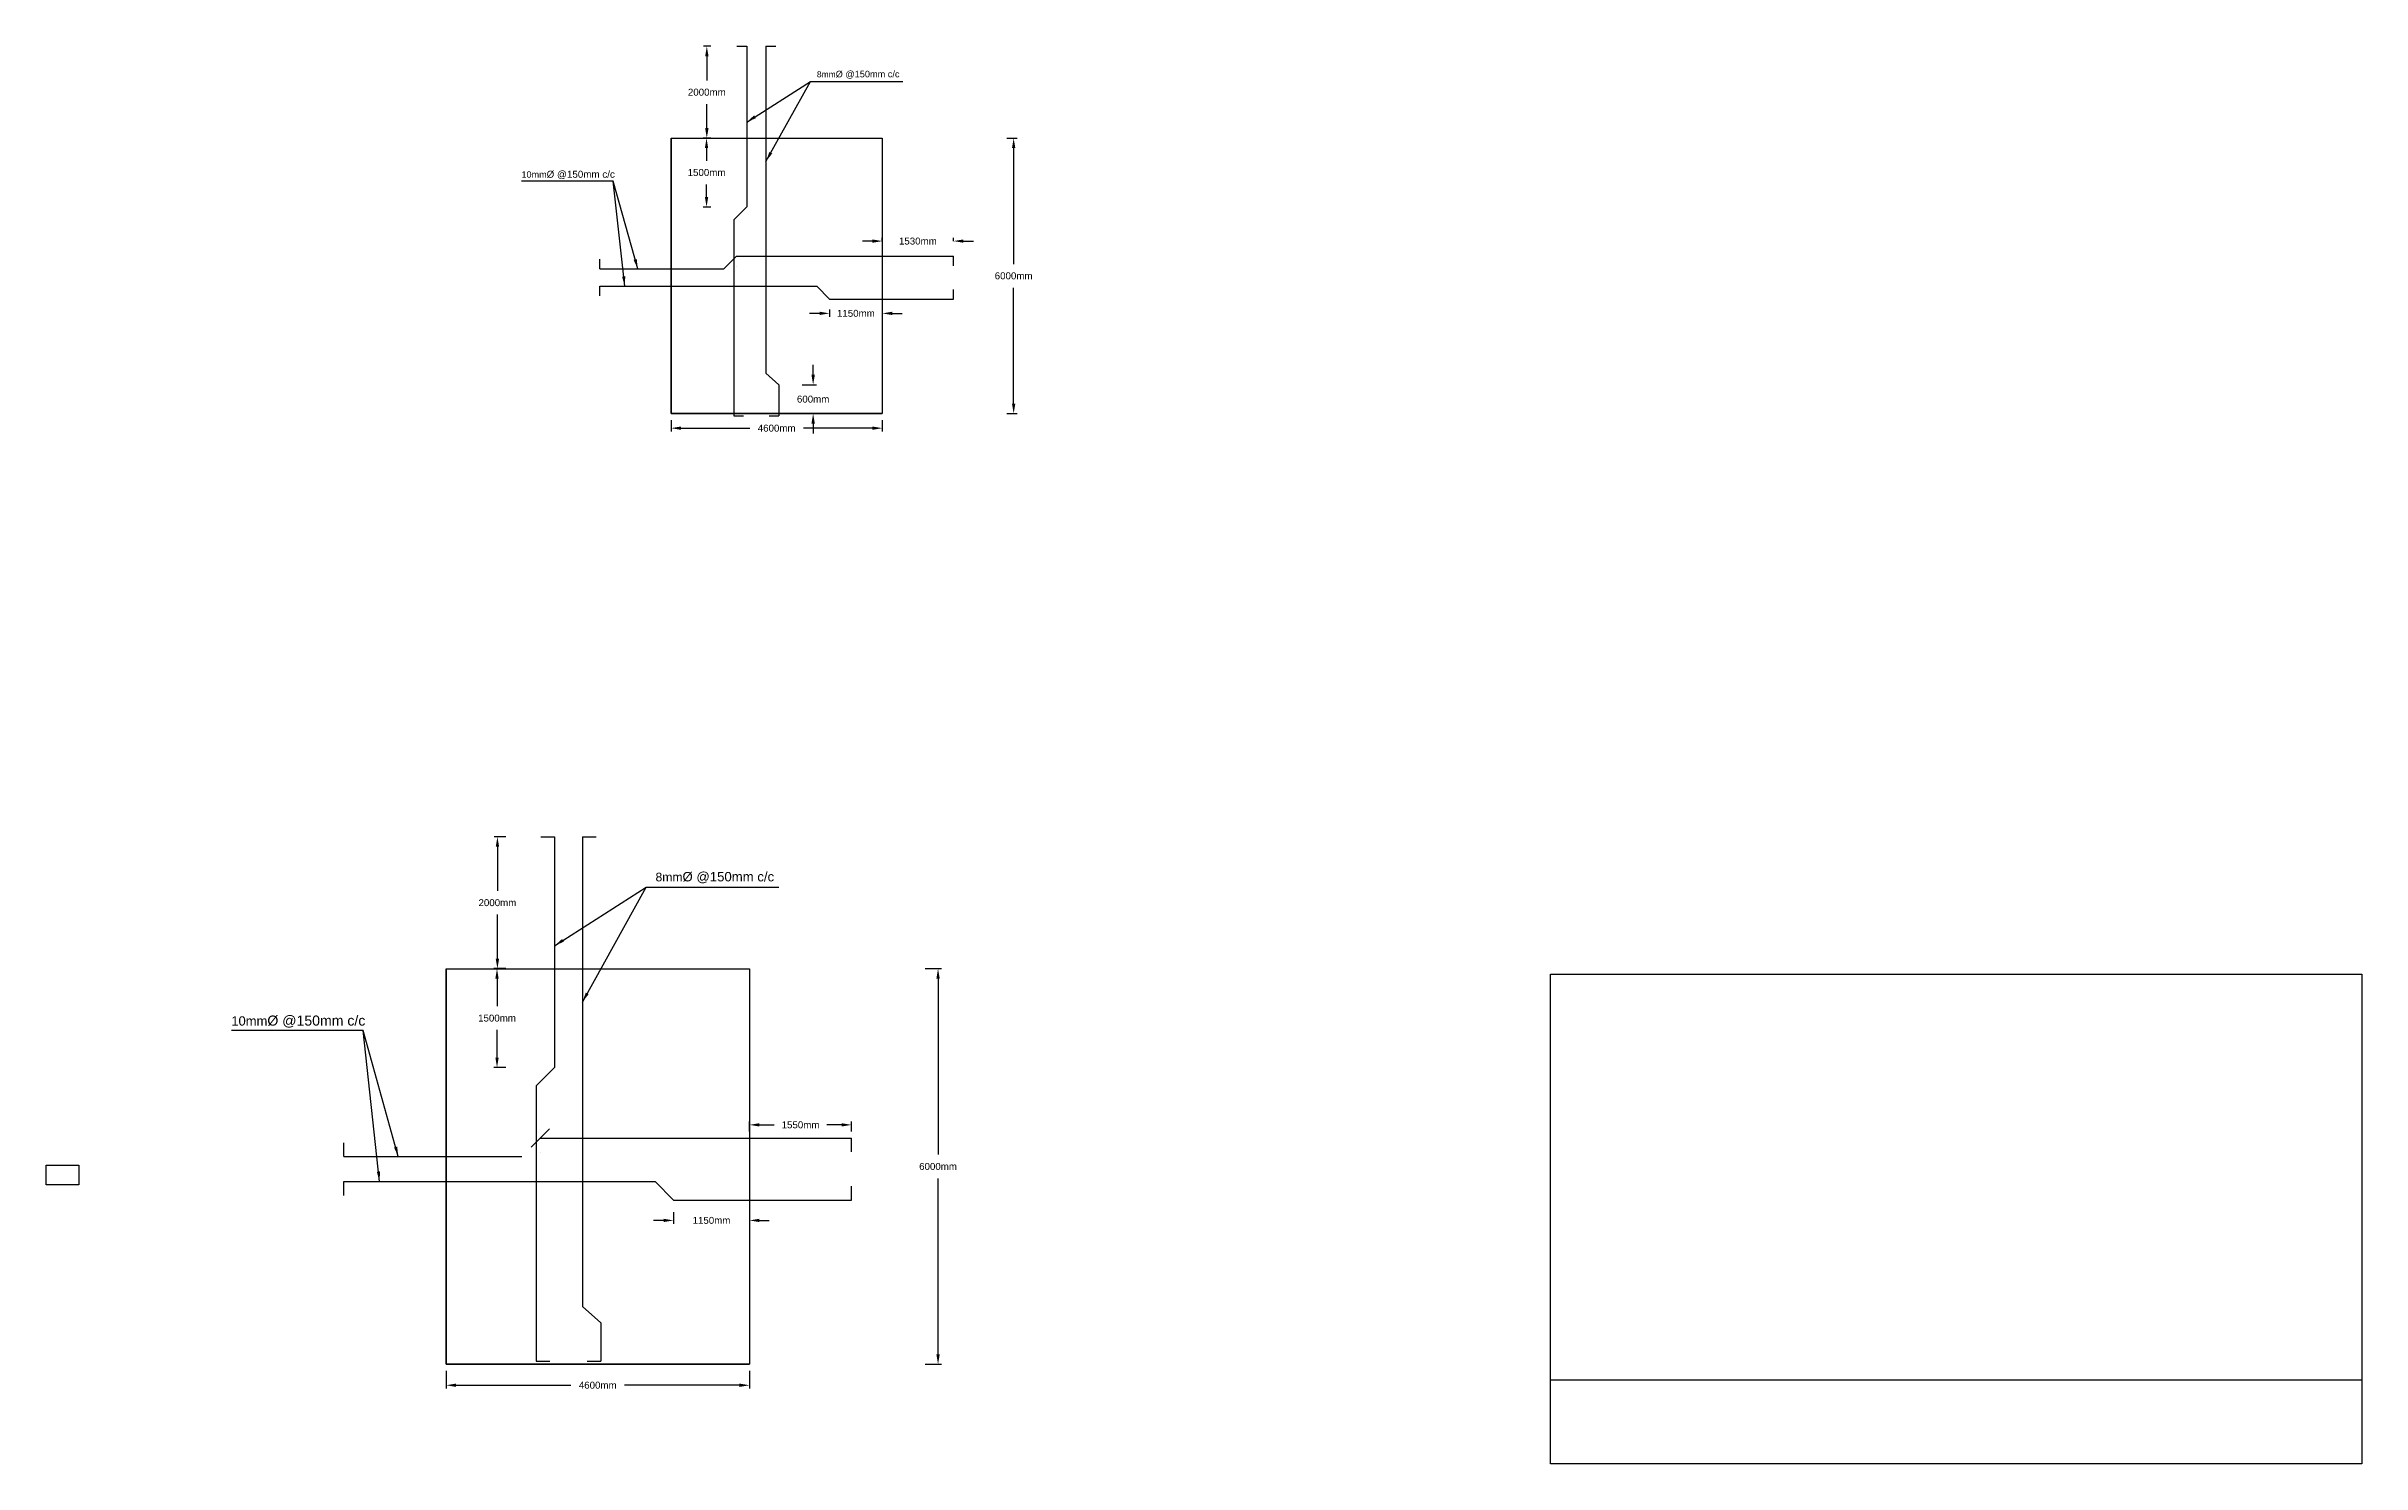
# Model space of a CAD drawing. Header units: metres. Extents: x 3 to 189, y -54 to 67.
# Drawn here: x 53.37 to 88.47, y 37.96 to 59.46 of the extents above; entities that cross this region are included whole.
import ezdxf

# ---------------------------------------------------------------- set-up
doc = ezdxf.new("R2010")
doc.units = ezdxf.units.M
doc.header["$LTSCALE"] = 0.015
doc.header["$MEASUREMENT"] = 0
doc.styles.get("Standard").update_dxf_attribs({"font": 'arial.ttf'})
doc.dimstyles.get("Standard").update_dxf_attribs({"dimscale": 1.005, "dimtxt": 0.105, "dimasz": 0.15, "dimexe": 0.05, "dimexo": 0.1, "dimgap": 0.125, "dimtad": 0, "dimtih": 1, "dimtoh": 1, "dimdec": 4, "dimzin": 0, "dimdsep": 46, "dimtxsty": 'Standard', "dimcen": 0.115, "dimadec": 3, "dimazin": 0, "dimtfac": 1, "dimtdec": 4, "dimtofl": 0, "dimtmove": 0, "dimatfit": 3, "dimfxl": 1, "dimfxlon": 1, "dimtolj": 1, "dimtzin": 0, "dimarcsym": 0})

# ---------------------------------------------------------------- blocks, each defined once
blk = doc.blocks.new('*D48')
at = {"color": 0, "linetype": 'Continuous', "lineweight": -2, "transparency": 16777216}
for p, q in [((66.694, 45.472), (66.938, 45.472)), ((66.887, 45.321), (66.887, 42.651)), ((66.887, 39.622), (66.887, 42.292)), ((66.694, 39.472), (66.938, 39.472))]:
    blk.add_line(p, q, dxfattribs=at)
at = {"color": 0, "linetype": 'Continuous', "transparency": 16777216}
for points in [[(66.862, 45.321), (66.912, 45.321), (66.887, 45.472)], [(66.862, 39.622), (66.912, 39.622), (66.887, 39.472)]]:
    blk.add_solid(points, dxfattribs=at)
at = {"layer": 'Defpoints', "color": 0, "linetype": 'Continuous', "transparency": 16777216}
for p in [(66.593, 45.472), (66.593, 39.472), (66.887, 39.472)]:
    blk.add_point(p, dxfattribs=at)
at = {"color": 0, "linetype": 'Continuous', "transparency": 16777216, "insert": (66.887, 42.472), "char_height": 0.1055, "attachment_point": 5}
blk.add_mtext('\\A1;6000mm', dxfattribs=at)
blk = doc.blocks.new('*D49')
at = {"color": 0, "linetype": 'Continuous', "lineweight": -2, "transparency": 16777216}
for p, q in [((59.427, 39.371), (59.427, 39.104)), ((64.027, 39.371), (64.027, 39.104)), ((59.577, 39.154), (61.32, 39.154)), ((63.876, 39.154), (62.133, 39.154))]:
    blk.add_line(p, q, dxfattribs=at)
at = {"color": 0, "linetype": 'Continuous', "transparency": 16777216}
for points in [[(59.577, 39.179), (59.577, 39.129), (59.427, 39.154)], [(63.876, 39.179), (63.876, 39.129), (64.027, 39.154)]]:
    blk.add_solid(points, dxfattribs=at)
at = {"layer": 'Defpoints', "color": 0, "linetype": 'Continuous', "transparency": 16777216}
for p in [(59.427, 39.472), (64.027, 39.472), (64.027, 39.154)]:
    blk.add_point(p, dxfattribs=at)
at = {"color": 0, "linetype": 'Continuous', "transparency": 16777216, "insert": (61.727, 39.154), "char_height": 0.1055, "attachment_point": 5}
blk.add_mtext('\\A1;4600mm', dxfattribs=at)
blk = doc.blocks.new('*D50')
at = {"color": 0, "linetype": 'Continuous', "lineweight": -2, "transparency": 16777216}
for p, q in [((64.027, 43.004), (64.027, 43.153)), ((64.177, 43.103), (64.402, 43.103)), ((65.426, 43.103), (65.201, 43.103)), ((65.577, 43.004), (65.577, 43.153))]:
    blk.add_line(p, q, dxfattribs=at)
at = {"color": 0, "linetype": 'Continuous', "transparency": 16777216}
for points in [[(64.177, 43.128), (64.177, 43.078), (64.027, 43.103)], [(65.426, 43.128), (65.426, 43.078), (65.577, 43.103)]]:
    blk.add_solid(points, dxfattribs=at)
at = {"layer": 'Defpoints', "color": 0, "linetype": 'Continuous', "transparency": 16777216}
for p in [(64.027, 42.904), (65.577, 43.103), (65.577, 42.904)]:
    blk.add_point(p, dxfattribs=at)
at = {"color": 0, "linetype": 'Continuous', "transparency": 16777216, "insert": (64.802, 43.103), "char_height": 0.1055, "attachment_point": 5}
blk.add_mtext('\\A1;1550mm', dxfattribs=at)
blk = doc.blocks.new('*D52')
at = {"color": 0, "linetype": 'Continuous', "lineweight": -2, "transparency": 16777216}
for p, q in [((62.877, 41.78), (62.877, 41.604)), ((64.027, 41.78), (64.027, 41.604)), ((62.726, 41.654), (62.575, 41.654)), ((64.177, 41.654), (64.328, 41.654))]:
    blk.add_line(p, q, dxfattribs=at)
at = {"color": 0, "linetype": 'Continuous', "transparency": 16777216}
for points in [[(62.726, 41.679), (62.726, 41.629), (62.877, 41.654)], [(64.177, 41.679), (64.177, 41.629), (64.027, 41.654)]]:
    blk.add_solid(points, dxfattribs=at)
at = {"layer": 'Defpoints', "color": 0, "linetype": 'Continuous', "transparency": 16777216}
for p in [(62.877, 41.88), (64.027, 41.88), (64.027, 41.654)]:
    blk.add_point(p, dxfattribs=at)
at = {"color": 0, "linetype": 'Continuous', "transparency": 16777216, "insert": (63.452, 41.654), "char_height": 0.1055, "attachment_point": 5}
blk.add_mtext('\\A1;1150mm', dxfattribs=at)
blk = doc.blocks.new('*D53')
at = {"color": 0, "linetype": 'Continuous', "lineweight": -2, "transparency": 16777216}
for p, q in [((60.335, 45.472), (60.15, 45.472)), ((60.2, 45.321), (60.2, 44.901)), ((60.2, 44.122), (60.2, 44.542)), ((60.335, 43.972), (60.15, 43.972))]:
    blk.add_line(p, q, dxfattribs=at)
at = {"color": 0, "linetype": 'Continuous', "transparency": 16777216}
for points in [[(60.175, 45.321), (60.225, 45.321), (60.2, 45.472)], [(60.175, 44.122), (60.225, 44.122), (60.2, 43.972)]]:
    blk.add_solid(points, dxfattribs=at)
at = {"layer": 'Defpoints', "color": 0, "linetype": 'Continuous', "transparency": 16777216}
for p in [(60.436, 45.472), (60.2, 43.972), (60.436, 43.972)]:
    blk.add_point(p, dxfattribs=at)
at = {"color": 0, "linetype": 'Continuous', "transparency": 16777216, "insert": (60.2, 44.722), "char_height": 0.1055, "attachment_point": 5}
blk.add_mtext('\\A1;1500mm', dxfattribs=at)
blk = doc.blocks.new('*D54')
at = {"color": 0, "linetype": 'Continuous', "lineweight": -2, "transparency": 16777216}
for p, q in [((60.335, 47.472), (60.156, 47.472)), ((60.206, 47.321), (60.206, 46.651)), ((60.206, 45.622), (60.206, 46.292)), ((60.335, 45.472), (60.156, 45.472))]:
    blk.add_line(p, q, dxfattribs=at)
at = {"color": 0, "linetype": 'Continuous', "transparency": 16777216}
for points in [[(60.181, 47.321), (60.232, 47.321), (60.206, 47.472)], [(60.181, 45.622), (60.232, 45.622), (60.206, 45.472)]]:
    blk.add_solid(points, dxfattribs=at)
at = {"layer": 'Defpoints', "color": 0, "linetype": 'Continuous', "transparency": 16777216}
for p in [(60.206, 47.472), (60.436, 47.472), (60.436, 45.472)]:
    blk.add_point(p, dxfattribs=at)
at = {"color": 0, "linetype": 'Continuous', "transparency": 16777216, "insert": (60.206, 46.472), "char_height": 0.1055, "width": 0.27167, "attachment_point": 5}
blk.add_mtext('\\A1;2000mm', dxfattribs=at)
blk = doc.blocks.new('*D55')
at = {"color": 0, "linetype": 'Continuous', "lineweight": -2, "transparency": 16777216}
for p, q in [((67.929, 58.068), (68.084, 58.068)), ((68.033, 57.917), (68.033, 56.158)), ((68.033, 54.041), (68.033, 55.799)), ((67.929, 53.89), (68.084, 53.89))]:
    blk.add_line(p, q, dxfattribs=at)
at = {"color": 0, "linetype": 'Continuous', "transparency": 16777216}
for points in [[(68.008, 57.917), (68.059, 57.917), (68.033, 58.068)], [(68.008, 54.041), (68.059, 54.041), (68.033, 53.89)]]:
    blk.add_solid(points, dxfattribs=at)
at = {"layer": 'Defpoints', "color": 0, "linetype": 'Continuous', "transparency": 16777216}
for p in [(67.828, 58.068), (67.828, 53.89), (68.033, 53.89)]:
    blk.add_point(p, dxfattribs=at)
at = {"color": 0, "linetype": 'Continuous', "transparency": 16777216, "insert": (68.033, 55.979), "char_height": 0.1055, "attachment_point": 5}
blk.add_mtext('\\A1;6000mm', dxfattribs=at)
blk = doc.blocks.new('*D59')
at = {"color": 0, "linetype": 'Continuous', "lineweight": -2, "transparency": 16777216}
for p, q in [((62.839, 53.79), (62.839, 53.618)), ((66.042, 53.79), (66.042, 53.618)), ((62.989, 53.669), (64.033, 53.669)), ((65.891, 53.669), (64.847, 53.669))]:
    blk.add_line(p, q, dxfattribs=at)
at = {"color": 0, "linetype": 'Continuous', "transparency": 16777216}
for points in [[(62.989, 53.694), (62.989, 53.644), (62.839, 53.669)], [(65.891, 53.694), (65.891, 53.644), (66.042, 53.669)]]:
    blk.add_solid(points, dxfattribs=at)
at = {"layer": 'Defpoints', "color": 0, "linetype": 'Continuous', "transparency": 16777216}
for p in [(62.839, 53.89), (66.042, 53.89), (66.042, 53.669)]:
    blk.add_point(p, dxfattribs=at)
at = {"color": 0, "linetype": 'Continuous', "transparency": 16777216, "insert": (64.44, 53.669), "char_height": 0.1055, "attachment_point": 5}
blk.add_mtext('\\A1;4600mm', dxfattribs=at)
blk = doc.blocks.new('*D60')
at = {"color": 0, "linetype": 'Continuous', "lineweight": -2, "transparency": 16777216}
for p, q in [((66.042, 56.506), (66.042, 56.556)), ((67.121, 56.506), (67.121, 56.556)), ((65.891, 56.506), (65.74, 56.506)), ((67.272, 56.506), (67.422, 56.506))]:
    blk.add_line(p, q, dxfattribs=at)
at = {"color": 0, "linetype": 'Continuous', "transparency": 16777216}
for points in [[(65.891, 56.531), (65.891, 56.481), (66.042, 56.506)], [(67.272, 56.531), (67.272, 56.481), (67.121, 56.506)]]:
    blk.add_solid(points, dxfattribs=at)
at = {"layer": 'Defpoints', "color": 0, "linetype": 'Continuous', "transparency": 16777216}
for p in [(66.042, 56.475), (67.121, 56.506), (67.121, 56.475)]:
    blk.add_point(p, dxfattribs=at)
at = {"color": 0, "linetype": 'Continuous', "transparency": 16777216, "insert": (66.581, 56.506), "char_height": 0.1055, "attachment_point": 5}
blk.add_mtext('\\A1;1530mm', dxfattribs=at)
blk = doc.blocks.new('*D56')
at = {"color": 0, "linetype": 'Continuous', "lineweight": -2, "transparency": 16777216}
for p, q in [((65.09, 55.41), (64.939, 55.41)), ((65.241, 55.467), (65.241, 55.359)), ((66.042, 55.467), (66.042, 55.359)), ((66.192, 55.41), (66.343, 55.41))]:
    blk.add_line(p, q, dxfattribs=at)
at = {"color": 0, "linetype": 'Continuous', "transparency": 16777216}
for points in [[(65.09, 55.435), (65.09, 55.385), (65.241, 55.41)], [(66.192, 55.435), (66.192, 55.385), (66.042, 55.41)]]:
    blk.add_solid(points, dxfattribs=at)
at = {"layer": 'Defpoints', "color": 0, "linetype": 'Continuous', "transparency": 16777216}
for p in [(65.241, 55.567), (66.042, 55.567), (66.042, 55.41)]:
    blk.add_point(p, dxfattribs=at)
at = {"color": 0, "linetype": 'Continuous', "transparency": 16777216, "insert": (65.641, 55.41), "char_height": 0.1055, "attachment_point": 5}
blk.add_mtext('\\A1;1150mm', dxfattribs=at)
blk = doc.blocks.new('*D57')
at = {"color": 0, "linetype": 'Continuous', "lineweight": -2, "transparency": 16777216}
for p, q in [((63.441, 58.068), (63.327, 58.068)), ((63.377, 57.917), (63.377, 57.725)), ((63.377, 57.174), (63.377, 57.366)), ((63.441, 57.023), (63.327, 57.023))]:
    blk.add_line(p, q, dxfattribs=at)
at = {"color": 0, "linetype": 'Continuous', "transparency": 16777216}
for points in [[(63.352, 57.917), (63.402, 57.917), (63.377, 58.068)], [(63.352, 57.174), (63.402, 57.174), (63.377, 57.023)]]:
    blk.add_solid(points, dxfattribs=at)
at = {"layer": 'Defpoints', "color": 0, "linetype": 'Continuous', "transparency": 16777216}
for p in [(63.541, 58.068), (63.377, 57.023), (63.541, 57.023)]:
    blk.add_point(p, dxfattribs=at)
at = {"color": 0, "linetype": 'Continuous', "transparency": 16777216, "insert": (63.377, 57.546), "char_height": 0.1055, "attachment_point": 5}
blk.add_mtext('\\A1;1500mm', dxfattribs=at)
blk = doc.blocks.new('*D58')
at = {"color": 0, "linetype": 'Continuous', "lineweight": -2, "transparency": 16777216}
for p, q in [((63.441, 59.46), (63.331, 59.46)), ((63.381, 59.31), (63.381, 58.944)), ((63.381, 58.219), (63.381, 58.585)), ((63.441, 58.068), (63.331, 58.068))]:
    blk.add_line(p, q, dxfattribs=at)
at = {"color": 0, "linetype": 'Continuous', "transparency": 16777216}
for points in [[(63.356, 59.31), (63.407, 59.31), (63.381, 59.46)], [(63.356, 58.219), (63.407, 58.219), (63.381, 58.068)]]:
    blk.add_solid(points, dxfattribs=at)
at = {"layer": 'Defpoints', "color": 0, "linetype": 'Continuous', "transparency": 16777216}
for p in [(63.381, 59.46), (63.541, 59.46), (63.541, 58.068)]:
    blk.add_point(p, dxfattribs=at)
at = {"color": 0, "linetype": 'Continuous', "transparency": 16777216, "insert": (63.381, 58.764), "char_height": 0.1055, "width": 0.27167, "attachment_point": 5}
blk.add_mtext('\\A1;2000mm', dxfattribs=at)
blk = doc.blocks.new('*D64')
at = {"color": 0, "linetype": 'Continuous', "lineweight": -2, "transparency": 16777216}
for p, q in [((64.993, 54.478), (64.993, 54.629)), ((64.825, 54.327), (65.044, 54.327)), ((64.825, 53.89), (65.044, 53.89)), ((64.993, 53.739), (64.993, 53.589))]:
    blk.add_line(p, q, dxfattribs=at)
at = {"color": 0, "linetype": 'Continuous', "transparency": 16777216}
for points in [[(64.968, 54.478), (65.019, 54.478), (64.993, 54.327)], [(64.968, 53.739), (65.019, 53.739), (64.993, 53.89)]]:
    blk.add_solid(points, dxfattribs=at)
at = {"layer": 'Defpoints', "color": 0, "linetype": 'Continuous', "transparency": 16777216}
for p in [(64.724, 54.327), (64.724, 53.89), (64.993, 53.89)]:
    blk.add_point(p, dxfattribs=at)
at = {"color": 0, "linetype": 'Continuous', "transparency": 16777216, "insert": (64.993, 54.109), "char_height": 0.1055, "attachment_point": 5}
blk.add_mtext('\\A1;600mm', dxfattribs=at)

msp = doc.modelspace()

# ---------------------------------------------------------------- linework, layer by layer
at = {"linetype": 'Continuous'}
for p, q in [((63.83848, 59.46047), (63.98544, 59.46047)), ((63.98544, 59.46047), (63.98544, 57.02341)), ((64.27834, 59.46047), (64.27834, 54.5014)), ((64.27834, 59.46047), (64.42529, 59.46047)), ((62.83851, 58.06786), (66.0415, 58.06786)), ((62.83851, 58.06786), (62.83851, 53.89005)), ((66.0415, 58.06786), (66.0415, 53.89005)), ((63.98544, 57.02341), (63.78931, 56.82978)), ((63.78931, 56.82978), (63.78931, 53.85675)), ((61.75925, 56.08327), (61.75925, 56.23019)), ((63.63926, 56.08327), (63.83283, 56.27963)), ((63.83283, 56.27963), (67.12077, 56.27963)), ((67.12077, 56.13271), (67.12077, 56.27963)), ((61.75925, 56.08327), (63.63926, 56.08327)), ((61.75925, 55.82052), (65.04718, 55.82052)), ((61.75925, 55.6736), (61.75925, 55.82052)), ((63.83283, 56.12505), (63.83283, 56.12505)), ((65.04718, 55.82052), (65.24076, 55.62416)), ((65.24076, 55.62416), (67.12077, 55.62416)), ((67.12077, 55.62416), (67.12077, 55.77108)), ((64.27834, 54.5014), (64.4747, 54.3274)), ((64.4747, 54.3274), (64.47461, 53.85675)), ((62.83851, 53.89005), (66.0415, 53.89005)), ((63.78931, 53.85675), (63.93626, 53.85675)), ((64.32765, 53.85675), (64.4746, 53.85675)), ((60.86272, 47.47174), (61.07377, 47.47174)), ((61.07377, 47.47174), (61.07377, 43.97174)), ((61.49443, 47.47174), (61.49443, 40.34974)), ((61.49443, 47.47174), (61.70548, 47.47174)), ((59.42661, 45.47174), (64.02661, 45.47174)), ((59.42661, 45.47174), (59.42661, 39.47174)), ((64.02661, 45.47174), (64.02661, 39.47174)), ((61.07377, 43.97174), (60.7921, 43.69366)), ((60.7921, 43.69366), (60.7921, 39.51941)), ((57.87661, 42.62156), (57.87661, 42.83256)), ((60.71561, 42.76256), (60.99361, 43.04456)), ((60.85461, 42.90356), (65.57661, 42.90356)), ((65.57661, 42.69256), (65.57661, 42.90356)), ((57.87661, 42.62156), (60.57661, 42.62156)), ((60.85461, 42.68156), (60.85461, 42.68156)), ((57.87661, 42.2442), (62.59861, 42.2442)), ((57.87661, 42.0332), (57.87661, 42.2442)), ((62.59861, 42.2442), (62.87661, 41.9622)), ((65.57661, 41.9622), (65.57661, 42.1732)), ((62.87661, 41.9622), (65.57661, 41.9622)), ((61.49443, 40.34974), (61.77643, 40.09985)), ((61.77643, 40.09985), (61.77629, 39.51941)), ((59.42661, 39.47174), (64.02661, 39.47174)), ((60.7921, 39.51941), (61.00315, 39.51941)), ((61.56524, 39.51941), (61.77629, 39.51941)), ((76.17199, 39.23729), (88.47199, 39.23729))]:
    msp.add_line(p, q, dxfattribs=at)
for points in [[(62.83851, 58.06786), (66.0415, 58.06786), (66.0415, 53.89005), (62.83851, 53.89005)], [(59.42661, 45.47174), (64.02661, 45.47174), (64.02661, 39.47174), (59.42661, 39.47174)], [(76.17199, 45.38911), (88.47199, 45.38911), (88.47199, 37.96411), (76.17199, 37.96411)], [(53.36651, 42.48924), (53.85851, 42.48924), (53.85851, 42.19224), (53.36651, 42.19224)]]:
    msp.add_lwpolyline(points, close=True, dxfattribs=at)

# ---------------------------------------------------------------- texts
at = {"linetype": 'Continuous', "attachment_point": 1}
for s, width, gutter_width, insert, char_height in [('8mm{\\H1.08333x;Ø @150mm c/c}', 1.643153, 0.45918, (65.05043, 59.08905), 0.091835), ('10mm{\\H1.08333x;Ø @150mm c/c}', 1.7569575, 0.49098, (60.57157, 57.57308), 0.0981955), ('8mm{\\H1.08333x;Ø @150mm c/c}', 2.3598273, 0.65945, (62.60327, 46.93833), 0.1318896), ('10mm{\\H1.08333x;Ø @150mm c/c}', 2.5232685, 0.70512, (56.17092, 44.76115), 0.1410243)]:
    msp.add_mtext_dynamic_manual_height_columns(s, width=width, gutter_width=gutter_width, heights=[0], dxfattribs=dict(at, insert=insert, char_height=char_height))

# ---------------------------------------------------------------- dimensions: what is measured, and where the dimension line sits
at = {"linetype": 'Continuous'}
for base, p1, p2, text, picture, middle in [((63.38148, 59.46047), (63.54108, 58.06786), (63.54108, 59.46047), '2000mm', '*D58', (63.38148, 58.76416)), ((63.37695, 57.02341), (63.54108, 58.06786), (63.54108, 57.02341), '1500mm', '*D57', (63.37695, 57.54564)), ((68.03343, 53.89005), (67.82849, 58.06786), (67.82849, 53.89005), '6000mm', '*D55', (68.03343, 55.97896)), ((64.99343, 53.89005), (64.72436, 54.3274), (64.72436, 53.89005), '600mm', '*D64', (64.99343, 54.10873)), ((60.2064, 47.47174), (60.43561, 45.47174), (60.43561, 47.47174), '2000mm', '*D54', (60.2064, 46.47174)), ((60.19989, 43.97174), (60.43561, 45.47174), (60.43561, 43.97174), '1500mm', '*D53', (60.19989, 44.72174)), ((66.88733, 39.47174), (66.59301, 45.47174), (66.59301, 39.47174), '6000mm', '*D48', (66.88733, 42.47174))]:
    dim = msp.add_linear_dim(base=base, p1=p1, p2=p2, angle=90, text=text, dimstyle='Standard', override={"dimpost": 'm'}, dxfattribs=at)
    dim.commit()
    dim.dimension.update_dxf_attribs({"geometry": picture, "text_midpoint": middle})
for base, p1, p2, text, picture, middle in [((67.12077, 56.50584), (66.0415, 56.47534), (67.12077, 56.47534), '1530mm', '*D60', (66.58114, 56.50584)), ((66.0415, 55.40963), (65.24076, 55.56702), (66.0415, 55.56702), '1150mm', '*D56', (65.64113, 55.40963)), ((66.0415, 53.66864), (62.83851, 53.89005), (66.0415, 53.89005), '4600mm', '*D59', (64.44001, 53.66864)), ((65.57661, 43.10314), (64.02661, 42.90356), (65.57661, 42.90356), '1550mm', '*D50', (64.80161, 43.10314)), ((64.02661, 41.65409), (62.87661, 41.88013), (64.02661, 41.88013), '1150mm', '*D52', (63.45161, 41.65409)), ((64.02661, 39.15376), (59.42661, 39.47174), (64.02661, 39.47174), '4600mm', '*D49', (61.72661, 39.15376))]:
    dim = msp.add_linear_dim(base=base, p1=p1, p2=p2, text=text, dimstyle='Standard', override={"dimpost": 'm'}, dxfattribs=at)
    dim.commit()
    dim.dimension.update_dxf_attribs({"geometry": picture, "text_midpoint": middle})

# ---------------------------------------------------------------- leaders
for points in [[(63.98544, 58.31054), (64.95147, 58.92904)], [(64.27834, 57.71537), (64.95147, 58.92904), (66.35281, 58.92904)], [(62.33478, 56.08327), (61.9634, 57.41506), (60.57267, 57.41506)], [(62.13679, 55.82052), (61.9634, 57.41506)], [(61.07377, 45.82026), (62.46114, 46.70853)], [(61.49443, 44.96551), (62.46114, 46.70853), (64.47369, 46.70853)], [(58.70317, 42.62156), (58.16981, 44.53421), (56.1725, 44.53421)], [(58.41882, 42.2442), (58.16981, 44.53421)]]:
    msp.add_leader(points, dimstyle='Standard', override={"dimgap": 0.125, "dimtad": 0}, dxfattribs=at)

doc.saveas('drawing.dxf')
